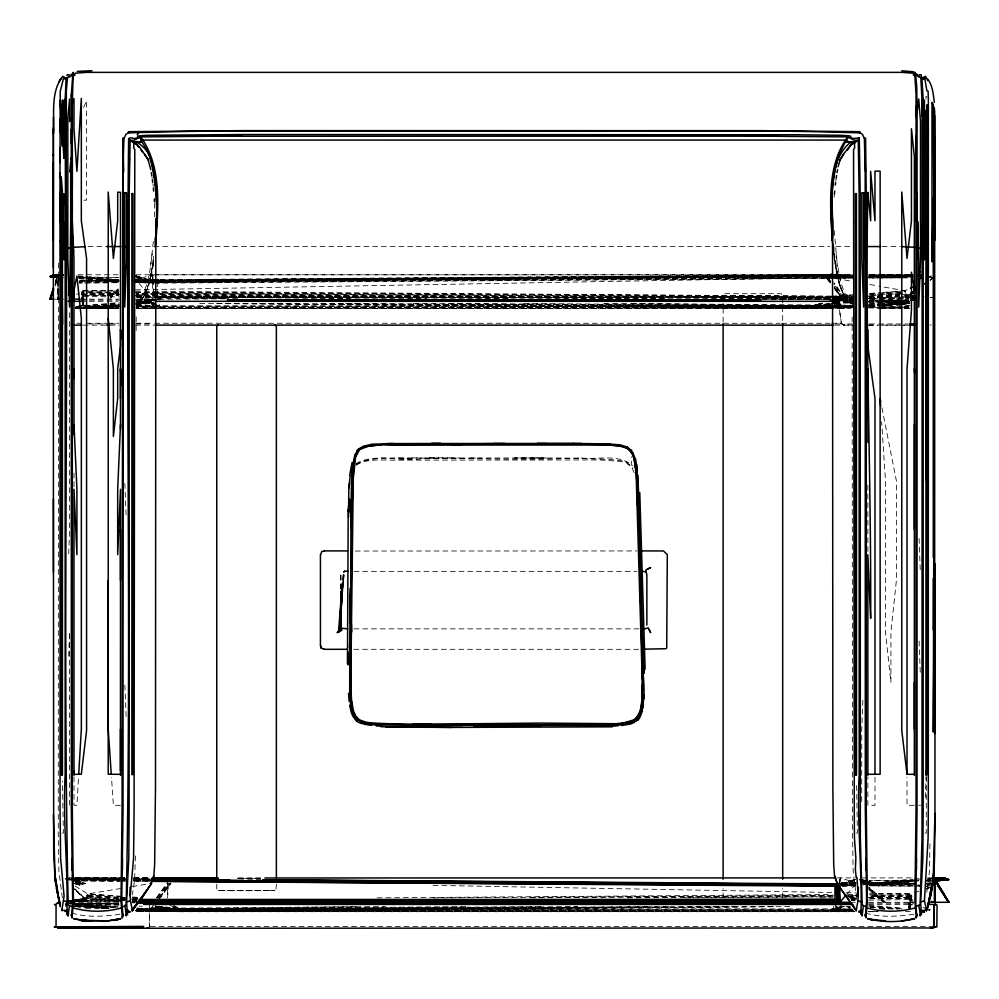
<?xml version="1.0" encoding="UTF-8"?>
<svg xmlns="http://www.w3.org/2000/svg" width="999" height="999" viewBox="0 0 999 999"><rect width="100%" height="100%" fill="white"/><g stroke="black" fill="none" stroke-linecap="round" stroke-linejoin="round"><path stroke-width="0.75" stroke-dasharray="5 3.75" d="M54.258 275.786L59.128 275.786L57.842 277.597L57.842 299.151L58.804 294.78M58.229 299.151L58.229 277.597L54.296 276.985M69.605 805.231L69.605 631.905L68.706 656.256M74.013 776.81L74.013 805.294L76.923 805.306L78.546 777.347M81.069 291.933L84.191 291.958L81.069 291.933L83.416 296.466L83.416 305.756L87.949 306.78L119.131 306.78L87.949 306.78M69.868 902.834L86.314 900.811L86.376 896.19L87.737 893.93L121.491 888.348M852.646 274.887L152.422 274.775L152.785 299.151L153.771 299.038M852.422 297.452L160.364 297.452L159.977 299.725L146.691 300.237L136.026 304.258L152.847 302.959L154.221 308.416L152.535 307.53L151.598 301.261L136.201 302.285M216.758 884.14L216.758 888.81L218.169 890.621L274.75 890.621L218.369 890.621M276.373 884.14L275.949 890.146L263.711 890.621M340.871 588.748L340.871 575.112L342.757 573.101M723.114 897.926L723.114 888.561M723.114 322.053L723.114 303.321M723.114 301.76L723.114 295.517L724.525 293.706L781.268 293.706L782.692 295.517L782.692 322.053M782.692 897.926L782.692 888.561M830.119 299.725L830.569 297.452L852.247 295.517M833.528 301.423L840.858 300.849L841.245 299.725L841.071 297.227L834.128 287.412M867.881 485.227L867.881 552.534M909.202 908.878L909.202 899.587L911.65 893.93L869.567 893.181M119.168 897.252L86.826 895.067L86.314 900.811L69.668 901.523L86.588 900.349L74.401 888.985M149.338 927.284L149.388 904.207M340.834 589.06L340.871 575.112L344.643 571.341M908.803 908.878L909.739 896.877L911.026 902.284L913.098 902.284L911.55 895.067L869.48 895.304L911.55 895.067M136.114 330.669L136.201 316.945M82.418 304.545L82.73 300.624L83.416 305.756L75.737 306.144M82.43 304.27L82.542 295.329L81.369 293.069L87.6 293.107M66.995 900.599L86.239 900.811L86.376 896.19L119.068 898.376M854.969 879.632L840.134 883.978L840.209 877.896L858.353 883.541M135.464 855.931L134.553 880.306L132.33 894.892M929.932 843.73L929.482 871.178L926.485 894.904M154.633 216.933L154.483 203.309M632.454 465.796L631.318 464.473L631.493 456.83M66.084 906.468L66.171 903.358M68.706 553.896L69.605 529.133L69.605 310.302M58.466 263.112L58.254 833.054L58.879 871.178L62.338 897.814M925.299 797.564L926.085 776.573M862.874 700.299L861.737 729.045L861.737 805.231M911.263 896.19L869.142 896.503L911.263 896.19L910.089 898.463L910.201 907.392L909.739 896.877L911.026 902.284L911.263 896.19L913.211 896.652M631.892 303.459L812.637 305.756L834.19 306.78L837.274 306.144L837.499 300.911L841.757 305.756L852.597 305.045M167.607 898.014L168.556 882.167M355.856 463.698C375.062 452.497 399.25 462.137 420.292 458.891C473.751 457.617 527.947 460.689 581.131 457.854M134.428 275.786L153.771 283.117L152.785 299.151L133.941 277.597M82.73 300.624L82.405 305.756L119.256 305.756L110.09 306.656M909.327 907.392L910.089 898.463L869.505 898.7M834.128 197.265L834.402 194.156M834.19 306.78L834.652 302.048L837.499 300.911L841.757 305.756L839.135 306.78L836.5 302.897L834.652 302.048L835.214 306.656L813.636 305.756L820.416 303.421M135.827 303.896L137.412 303.271C150.824 285.327 150.749 261.538 153.509 240.235M151.124 275.374L146.766 290.422L141.383 301.011L140.459 299.812L140.946 295.679L142.145 294.805L140.085 295.067L141.433 295.891L141.895 298.938L156.269 299.3M161.663 906.717L179.47 910.763L853.408 910.701L158.441 909.902L157.417 909.777L157.792 906.705M175.2 906.368L179.982 908.878L178.833 911.325L154.72 911.6L136.064 910.364M135.539 289.835L826.198 277.597L830.843 283.728L826.198 277.597C829.445 269.156 845.579 277.585 852.721 274.875M833.99 905.981L832.629 909.902L834.689 909.565L838.398 911.538L840.084 910.651L840.683 907.129M153.609 256.156C151.723 271.753 149.575 288.062 140.522 301.336L141.833 300.175M149.288 283.504L153.684 260.652M152.672 265.035L153.659 257.405M153.546 260.24L149.038 283.853M153.197 264.448L153.659 260.839M834.44 300.462L846.128 299.875L848.263 295.067L846.203 294.805L847.402 295.679L847.901 299.812L846.965 301.011C838.248 286.488 835.489 269.468 834.103 252.822M909.377 907.591L909.902 903.745L912.786 904.57M835.838 180.944L836.2 178.222M840.821 905.743L840.084 910.651L832.629 909.902L833.828 907.167M839.285 883.978L840.209 877.896L838.885 883.978M909.028 907.379L909.49 904.382L913.024 904.832M761.775 298.813L839.547 299.325L846.453 298.938L847.402 295.679M911.026 902.284L912.037 895.741M84.49 293.094L81.369 293.069L81.606 299.151L82.88 293.743L83.829 305.756L85.04 307.617L75.699 307.842L84.79 307.667M153.471 263.199C151.698 275.274 149.363 287.712 142.732 298.189M153.297 263.711L149.438 282.754M58.591 294.78L57.842 299.151L57.08 277.597L58.167 276.586L60.315 280.12M839.148 883.978L840.209 877.896M908.99 907.154L909.49 904.382L912.387 905.244M841.233 905.181L840.084 910.651L840.646 906.892L833.653 909.777L836.538 910.688L852.809 909.265M83.804 299.151L82.405 305.756L81.856 294.205L119.281 294.418M161.314 282.555L156.818 278.246M81.606 299.151L82.88 293.743L82.405 305.756L83.142 301.248L82.455 300.911M854.644 911.6L154.72 911.6L153.284 910.688L154.196 904.357L150.861 908.878L136.938 907.966M852.297 276.523L834.515 277.322L846.153 276.586L846.353 275.786L844.917 274.887L831.23 274.912M177.934 911.65L156.131 906.018L154.72 911.6L136.264 910.339M839.772 906.081L838.398 911.538L836.051 905.818L836.538 910.688L839.41 909.565L853.034 909.127M834.377 277.522L844.555 277.235L844.854 276.074L840.196 274.987L829.407 274.775L135.664 279.857M136.701 305.981L156.081 307.567L152.535 307.53L151.598 301.261L136.264 302.522M925.811 908.378L930.069 909.552L928.446 910.638M56.731 277.597L54.995 283.341L56.731 277.597L58.229 277.597L55.12 286.226M55.02 284.79L57.318 277.597L54.508 277.198M57.318 277.597L54.858 284.79L57.08 277.597L53.172 276.985M821.44 303.197L814.66 305.756L835.214 306.656L837.499 300.911L836.5 302.897L837.899 308.479L853.446 307.442M137.2 303.559L141.383 301.011L147.44 288.786M829.27 300.624L830.119 298.589M830.768 300.512L841.245 299.725L842.095 297.677L834.29 286.388M840.334 906.905L838.398 911.538L836.95 906.13M83.666 107.505L86.576 100.737L86.576 200.112L83.953 200.212M143.194 296.903L141.383 301.011M868.968 882.866L878.908 885.876L879.407 884.727L865.584 879.994M136.676 910.151L153.696 911.263L156.131 906.018L153.484 909.902L136.626 908.828M136.339 909.602L153.284 910.688L156.131 906.018M157.592 898.301L167.994 883.228M158.641 898.301L169.056 883.228M156.506 897.901L166.908 883.178M159.665 897.901L170.067 883.178M136.651 308.579L815.846 308.591L837.899 308.479L839.335 307.567L853.109 306.556M158.928 899.45L170.954 883.216L159.79 897.901M159.54 897.264L170.055 883.091M156.643 897.901L167.857 883.178M846.777 894.342L855.718 884.127M152.56 906.942L150.861 908.878L153.484 909.902L138.099 908.728M834.615 297.415L844.23 297.227L833.828 282.505M834.202 287.05L842.095 297.677L841.245 298.589L136.426 294.518L666.595 298.451M836.2 253.634L837.412 266.296L834.128 229.37M868.68 897.577L910.776 897.327L910.214 908.878L909.902 903.745L912.986 904.957M110.327 296.079L118.269 288.886M110.277 297.103L118.219 289.91M118.144 290.946L110.202 298.127L118.107 291.321M110.265 297.19L118.194 290.334M356.019 464.373L363.286 460.864L380.507 457.979L564.984 458.004L609.49 459.353L622.464 460.864L626.598 462.237L633.016 467.844M355.969 465.309C367.707 457.717 383.741 460.601 397.165 460.139L599.999 459.94L619.954 461.376L626.748 462.924L628.209 464.735L631.056 465.721L634.265 472.914M838.898 300.786L837.299 301.998L840.821 300.112M909.427 294.555L905.806 297.227L909.302 298.052M908.878 295.854C904.02 301.198 908.004 292.382 904.894 290.809L878.883 286.126M909.552 294.555L905.806 297.227L904.894 290.809L909.003 288.823M909.39 297.652L906.031 297.227L908.528 295.442M909.09 297.252L906.031 297.227L908.566 295.442M831.168 274.975L842.819 275.312L841.458 276.623L834.103 277.16M831.78 277.56L845.291 276.748L840.196 274.987L844.03 275.599L842.607 276.748L833.416 277.385M865.933 880.506L877.284 883.965L875.811 885.264L868.668 883.378L912.337 883.715M869.792 883.441L879.769 885.389L878.908 885.876L869.205 882.941M926.672 889.21L929.357 887.724M926.71 888.773L929.382 887.512M135.914 303.459L138.898 302.123L136.151 300.399M931.255 324.837L929.994 325.15M929.52 276.586L931.38 275.786M832.891 306.056L816.795 305.756L822.339 303.471M842.632 906.805L834.689 909.565L841.72 906.742M832.629 909.902L840.883 906.63M833.653 909.777L841.907 906.568M840.346 909.877L835.726 909.265L842.769 906.58L850.349 907.204L842.719 906.592M835.214 306.656L815.708 305.756L822.489 303.197M914.56 892.831L918.93 891.183M926.223 888.436L929.132 887.337M834.689 909.565L842.956 906.468M814.66 305.756L820.229 303.684M841.22 885.738L855.381 879.957L839.984 885.114M855.943 879.382L841.433 884.59L855.544 884.664M929.182 909.877L930.069 909.552M816.795 305.756L823.576 303.421M152.285 306.755L153.222 306.431L136.563 305.906M841.47 884.078L855.519 879.407M840.059 884.54L855.956 879.295M834.115 257.093L838.648 282.218L840.908 288.786L846.69 299.588M839.597 300.412L841.071 300.112M132.879 280.856L152.422 274.775L155.719 277.372M840.134 883.978L855.544 879.282M822.015 303.246L813.636 305.756L832.716 306.705M882.067 308.341L899.212 308.479L909.053 305.569M841.283 885.813L855.793 881.568M65.322 904.694L73.926 902.197M75.362 901.785L86.826 898.463L122.24 900.848M154.97 306.681L812.637 305.756L820.778 303.496M152.884 299.975L136.488 304.52L154.046 300.025M869.43 882.354L879.407 884.727L875.811 885.264L868.493 883.203M121.99 900.211L86.376 897.327L69.942 901.747L86.376 897.327L119.068 899.512M76.573 294.268L79.408 293.519M159.753 906.543L150.861 908.878L176.91 908.878L173.327 906.318M828.92 303.534L813.161 307.642L157.979 308.092L813.798 308.204L836.5 302.897L838.423 301.236L839.335 307.567L853.196 306.681M812.637 305.756L813.798 308.204L835.414 302.585L836.5 302.897L839.335 307.567M909.839 308.441L899.212 308.479L909.752 305.744M136.451 308.454L814.697 308.516L836.5 302.897L838.923 308.129L852.846 307.23L411.7 303.446M136.538 304.72L151.598 301.261L152.535 307.53L151.386 302.048L136.101 303.134M161.463 906.48L150.861 908.878L851.56 908.878M828.82 303.321L812.774 306.818L157.904 307.492L813.161 307.642L835.414 302.585L834.652 302.048M70.08 902.097L86.826 898.463L117.87 901.011M157.392 307.305L160.002 306.78L158.641 302.859M844.917 274.887L841.345 275.312L842.12 276.623L852.597 275.786L154.595 280.632M120.042 914.197C104.633 916.533 88.149 917.532 72.989 913.461M913.885 914.185C898.488 916.483 882.03 917.582 866.907 913.498M899.212 308.479L901.11 308.129L879.282 307.954M132.23 886.563L152.185 883.266M58.991 274.85L54.108 275.225L58.392 275.125M53.372 275.225L55.832 274.887M124.438 877.959L74.513 877.896L85.227 883.528L79.982 885.226L74.288 883.428M53.197 275.225L58.691 274.85M137.725 300.1L140.459 299.812M156.718 283.117L162.1 282.555C153.946 279.845 144.368 279.907 136.176 276.074M155.632 305.407L146.691 300.237L158.067 299.613M54.845 276.186L59.128 275.786M108.591 305.082L84.128 306.805L83.142 301.248L83.829 305.756L119.081 302.522M135.939 300.986L154.333 299.288M866.208 883.528L912.799 879.195M914.347 879.045L919.018 878.62M853.059 299.887L847.901 299.812M869.28 293.993L904.894 290.809L878.883 292.757M834.565 301.71L853.146 300.05M868.631 298.664L902.696 295.617M119.131 306.169L88.699 308.504L108.554 306.793M136.051 304.683L154.52 303.072M136.051 304.408L152.847 302.959L136.276 303.783M834.752 298.177L853.283 296.553M868.73 295.192L902.709 292.207L868.955 294.643M853.421 297.69L834.777 299.313L853.421 298.027M868.955 296.328L903.146 293.344L868.955 295.766M852.197 298.951L833.653 300.574L852.384 300.736L833.728 300.849M869.18 297.465L900.074 294.742M901.61 294.605L906.255 294.205L909.252 295.005L906.255 294.205L905.793 295.329L901.185 295.667M88.124 308.054L119.193 305.407M136.276 303.946L151.811 302.622L153.734 307.255M119.268 308.479L91.446 308.591L117.932 308.591M815.708 305.756L841.757 305.756L831.78 301.661M155.12 283.004L160.527 282.555L157.63 279.121M118.993 304.77L88.137 307.367L119.206 305.057M135.964 303.346L151.386 302.048M84.128 306.805L108.666 304.795M110.202 304.67L117.87 304.033M105.544 307.118L88.699 308.504L92.757 308.479L89.298 307.567L118.918 307.542L89.298 307.567M107.068 306.993L119.318 305.981M136.151 304.583L152.984 303.197M912.349 881.63L869.005 885.102L916.607 881.83M926.285 880.519L930.931 880.156M86.563 308.192L118.943 305.632M912.499 880.906L869.317 884.315L912.487 881.293M914.048 880.781L918.668 880.419M927.921 879.682L931.006 879.445M913.523 880.281L868.905 883.74L912.324 880.668M915.059 880.156L919.679 879.807M927.372 879.207L930.444 878.97L927.447 879.108M831.468 296.328L852.884 294.717M869.717 293.444L877.359 292.869M834.602 298.251L842.095 297.677M852.984 305.719L839.135 306.78L852.934 305.894M868.381 304.558L877.609 303.858M879.145 303.746L908.391 301.523M830.818 281.368L828.221 277.597L832.629 277.272M833.641 297.227L853.596 295.766M830.569 300.849L853.596 299.163M868.955 298.039L899.649 295.779M868.406 305.444L880.643 304.545M882.167 304.433L909.702 302.422L882.067 304.046M834.777 298.251L853.421 296.903M868.955 296.903L903.146 294.43M869.267 883.303L912.137 880.219M110.115 304.97L119.293 304.32M834.452 298.289L843.144 297.677L834.477 285.127M834.003 300.224L841.245 299.725L761.725 299.138M838.923 308.129L852.859 307.155L338.137 303.446M869.879 305.944L880.718 305.182M882.267 305.07L908.578 303.221M927.834 879.557L930.931 879.345M914.035 881.18L918.655 880.856M927.909 880.206L930.993 879.994M832.904 277.21L827.197 277.597L826.323 276.586L844.555 277.235M834.327 277.11L841.458 276.623L826.71 275.786L135.577 281.481M853.283 307.417L834.814 308.479M868.668 306.368L908.653 303.634L882.254 305.307M925.823 881.193L930.431 880.868M83.829 305.756L108.466 304.121M110.015 304.021L119.256 303.409M868.993 306.406L900.087 304.345M901.647 304.245L909.415 303.721M869.617 303.921L880.444 303.197M881.992 303.097L909.839 301.261M869.879 306.119L880.706 305.407M829.27 277.597L844.854 276.074L831.755 275.412M869.804 304.82L880.531 304.133M868.606 305.682L908.653 303.109M54.658 275.599L59.203 275.312M153.659 299.875L147.777 300.237L152.997 303.609M834.54 277.41L845.291 276.748L841.982 275.861L831.305 275.811M65.971 878.346L70.155 878.096M828.221 277.597L852.159 275.2M54.783 276.398L59.465 276.136M869.617 305.719L880.369 305.145M881.905 305.057L909.552 303.584M869.742 305.657L880.531 305.07M882.067 304.995L909.777 303.484M158.092 906.355L158.441 909.902L178.996 908.878L173.002 904.982M908.491 306.943L904.132 306.78L908.753 306.556M158.441 909.902L179.982 908.878L359.178 906.592M155.12 904.045L155.357 909.265L157.417 909.777L176.91 908.878M156.269 906.905L157.417 909.777L177.972 908.878L175.499 907.005M157.417 909.777L178.996 908.878L175.275 906.617M55.544 275.674L58.516 275.562M54.745 275.175L58.854 275.025M62.075 833.129L63.362 833.079L62.438 781.081M856.118 833.129L857.392 833.079L856.63 785.564M906.031 297.227L909.003 297.128M78.946 305.906L83.416 305.756L82.542 295.329L105.906 295.467M76.061 307.143L84.977 306.868M841.183 884.465L855.107 884.103M841.982 886.076L857.167 885.676L841.57 885.676M841.408 885.002L855.968 884.615M841.857 885.526L855.082 885.189M842.332 886.051L855.681 885.713L842.082 885.239M76.511 306.993L81.081 306.88M136.838 281.356L160.115 280.856L135.827 280.856M153.709 282.48L134.603 281.98L153.072 281.581M154.62 281.556L160.777 281.418L159.715 280.856M834.552 301.923L853.009 301.586M868.393 301.298L880.706 301.074M882.242 301.036L908.391 300.549M155.357 909.265L175.824 908.878L172.777 906.318M846.353 275.786L841.345 275.312L853.633 275.225M105.919 290.359L80.981 290.809L109.028 291.009M107.48 290.334L118.394 290.147M833.603 297.402L844.23 297.227L833.94 283.728M834.777 300.949L840.858 300.849L833.828 300.724M835.726 909.265L851.273 909.028M851.56 900.324L854.669 900.286M868.693 900.111L909.202 899.587M916.657 880.082L869.118 880.656L915.758 880.718M927.384 879.944L930.456 879.907M902.934 276.024L869.167 276.361L909.577 275.961L901.747 275.999M904.47 276.011L909.078 275.961M834.552 277.572L853.021 277.372M868.406 277.21L880.718 277.085M882.254 277.06L908.416 276.785M75.712 308.304L84.828 308.204M86.339 308.179L118.981 308.117L90.897 308.129M75.812 308.304L85.027 308.204L75.687 308.142M70.03 900.536L86.588 900.349L75.325 890.022M135.951 280.707L153.109 280.569M154.67 280.557L842.819 275.312M109.053 281.706L79.408 281.943L109.028 281.755M110.614 281.693L118.419 281.618M829.919 276.024L135.976 280.931M831.48 276.011L853.308 275.836L834.652 275.911M900.099 275.462L868.905 275.712L903.246 275.412M901.66 275.449L909.465 275.387L904.794 275.399M108.928 282.705L79.296 282.954L108.916 282.767M830.119 276.598L135.439 282.48L153.684 283.042M831.68 276.586L853.496 276.411M930.469 297.477L933.478 297.452L930.431 297.427M136.801 909.477L465.584 906.592M136.638 910.301L577.809 906.592M668.543 906.592L135.177 910.901L729.919 906.592M736.201 906.592L135.539 911.275L774.6 906.592M789.759 906.592L176.773 911.712L136.838 909.577M79.533 280.269L84.228 280.244M85.777 280.232L118.544 279.995M80.295 280.594L119.256 280.294L80.307 280.607M828.246 274.887L136.388 280.17L830.294 275.349M135.876 280.769L153.034 280.644M869.704 275.324L880.681 275.549M882.192 275.237L908.753 275.349M156.593 280.831L833.091 275.924M110.589 281.743L118.382 281.681M135.539 281.556L829.982 276.523M831.543 276.511L853.383 276.348M868.98 276.236L900.186 276.011M852.821 277.135L136.651 281.493M899.612 276.81L868.418 277.023L902.709 276.81M901.173 276.798L908.965 276.748L904.27 276.798M852.759 277.198L135.427 282.58L153.259 283.004M156.643 282.555L829.844 278.259M831.405 278.246L853.221 278.109L834.452 278.296M899.974 277.809L868.805 278.009L903.071 277.809M901.523 277.797L909.315 277.747L904.619 277.797M832.891 278.309L157.705 283.117L157.705 296.328L160.364 297.452L852.784 298.464M929.569 277.622L932.691 277.597M153.247 300.212L148.839 300.237L153.384 303.334M918.743 805.231L920.603 805.231M377.11 897.851L832.167 894.517M847.751 894.405L857.105 894.33M869.567 894.242L911.65 893.93M530.944 897.851L833.566 895.628M856.955 895.466L847.602 895.529L857.017 895.379M685.052 897.851L833.253 896.765M848.863 896.652L856.655 896.59M848.413 897.789L856.205 897.726L848.413 897.689M868.68 897.639L910.776 897.327M850.798 898.888L857.042 898.85M869.53 898.75L910.089 898.463M851.485 900.024L856.155 899.987M85.677 908.753L109.091 908.578M137.188 908.378L385.364 906.592M540.459 906.592L136.801 909.552L176.773 911.712L854.42 911.712M135.102 910.364L651.373 906.592M225.287 298.838L157.767 299.288M153.459 300.2L147.777 300.237L154.133 304.121M154.033 300.437L142.233 299.875L140.946 295.679M120.467 805.294L113.374 805.319L111.476 777.359M914.335 805.294L907.017 805.319L907.017 777.297M433.179 897.851L833.641 895.516M627.472 897.851L833.291 896.652M847.327 896.565L856.68 896.515M820.341 897.851L832.816 897.776M850.773 898.8L857.017 898.763M851.548 899.924L854.669 899.912M905.394 911.625L912.761 911.587M88.162 246.578L106.781 246.541M869.28 275.125L909.727 274.937M449.213 458.004L459.727 457.979M869.879 274.85L877.684 274.837M879.245 274.837L908.89 274.787L868.381 274.775M153.409 306.681L136.264 306.705L156.543 306.78M831.131 306.78L158.104 306.78M904.307 307.567L908.953 307.555M908.541 308.117L904.083 308.129L908.566 308.229M813.798 308.204L833.266 308.479M118.581 900.499L70.205 900.574L121.628 900.586M120.142 900.499L124.825 900.499M132.63 900.486L135.752 900.474M118.144 901.635L69.805 901.71L121.291 901.71M132.168 901.61L135.29 901.61M119.343 905.032L74.713 905.106M136.388 246.541L829.669 246.541M835.901 246.541L853.046 246.541M78.109 274.775L118.007 274.775M136.164 274.775L852.784 274.775M60.115 274.887L55.732 274.887L58.654 274.962M869.642 274.887L909.814 274.887M54.62 275.225L59.253 275.225L56.244 274.887M869.018 275.225L902.846 275.225M904.382 275.225L909.003 275.225M869.754 275.786L880.681 275.786M882.242 275.786L908.765 275.786M53.609 276.586L58.916 276.586M846.153 276.586L852.359 276.586M869.442 276.586L880.306 276.586M881.855 276.586L909.802 276.586M78.421 277.597L87.725 277.597M89.286 277.597L118.781 277.597M826.198 277.597L830.356 277.597M853.196 277.597L831.468 277.597L852.884 281.456M868.705 277.597L899.737 277.597M901.285 277.597L909.053 277.597M133.741 281.418L160.777 281.418M134.603 281.98L162.1 282.555M136.838 278.446L153.771 283.117M829.782 296.328L157.705 296.328L852.309 297.34M831.33 296.328L853.171 296.328M868.755 296.328L899.949 296.328M901.51 296.328L909.302 296.328M869.567 297.452L877.372 297.452M878.92 297.452L908.541 297.452M157.155 298.289L225.499 298.589M762.237 298.589L852.734 298.589M869.904 298.589L877.696 298.589M879.257 298.589L908.903 298.589L868.368 298.489M53.272 299.151L59.141 299.151M80.607 299.151L119.343 299.151M135.802 299.151L154.333 299.151M834.015 299.725L852.734 299.725M869.904 299.725L877.696 299.725M879.257 299.725L908.903 299.725M80.882 300.112L119.193 300.112M135.614 300.112L154.345 300.112M833.903 300.175L853.208 300.112L842.407 300.112M908.815 300.175L868.643 300.112L899.699 300.15M146.691 300.237L153.796 300.237M80.532 301.311L105.457 301.311M107.018 301.311L117.932 301.311M136.626 301.311L153.759 301.311M834.627 301.311L843.98 301.311M834.502 301.985L853.196 301.985M868.531 301.985L909.315 301.985M834.789 303.072L853.608 303.059M869.118 303.072L909.689 303.072M136.401 305.756L841.757 305.756L834.04 302.922M904.132 306.78L908.653 306.768M76.848 323.251L84.653 323.251M86.201 323.251L106.481 323.251M108.029 323.251L118.956 323.251M136.101 323.251L153.247 323.251M154.808 323.251L780.044 323.251M781.605 323.251L829.932 323.251M831.493 323.251L840.846 323.251L844.005 325.15L843.019 324.837M89.011 323.938L109.266 323.938M110.827 323.938L118.606 323.938M135.752 323.938L152.897 323.938M835.364 323.938L841.595 323.938L844.005 325.15M847.527 323.938L852.209 323.938M869.342 323.938L877.134 323.938M878.695 323.938L908.291 323.938M83.279 325.137L109.028 325.137M109.79 325.137L119.218 325.137M135.514 325.137L154.221 325.137M834.864 325.15L853.633 325.15M868.581 325.15L908.503 325.15L879.145 325.1M536.051 457.979L514.722 457.929L546.203 458.004L536.063 457.879M355.332 551.036L637.075 550.948M353.971 571.341L636.875 571.341M353.971 628.87L639.984 628.87M353.783 649.3L638.636 649.313M71.553 878.009L124.563 877.996M133.741 877.896L149.513 877.996M238.224 877.896L261.651 877.896M837.187 877.896L854.345 877.896M862.437 877.896L916.058 877.896M926.772 877.896L931.905 878.346M124.65 878.009L75.087 878.009L125 878.233M133.953 878.009L149.438 878.009L133.804 877.984M119.131 878.346L71.329 878.346L125.025 878.733M120.679 878.346L125.3 878.346M133.017 878.346L149.975 878.346M125.012 878.908L71.279 878.908L125.15 879.457M134.228 878.908L149.575 878.908L134.228 878.795M124.85 879.707L71.978 879.707L119.718 880.256M134.178 879.707L149.738 879.707L134.378 879.532M74.438 880.718L119.43 880.718M120.979 880.718L125.637 880.718M133.391 880.718L150.462 880.718M926.635 880.718L932.841 880.718M855.331 883.978L840.384 883.978L855.806 884.452M841.058 884.54L855.931 884.54M841.533 885.114L855.107 885.114M218.169 890.621L229.408 890.621M229.982 890.696L263.137 890.696M72.54 899.45L119.318 899.45M120.879 899.45L125.549 899.45M131.793 899.45L138.024 899.45M132.53 900.586L135.652 900.586M132.205 901.71L135.327 901.71M852.184 902.284L855.281 902.284M868.481 902.284L913.398 902.284M69.805 902.846L121.291 902.846M132.205 902.846L135.327 902.846M72.44 903.296L118.906 903.258M69.431 903.296L119.306 903.296M868.643 903.233L913.486 903.233M868.568 904.445L912.224 904.445M80.769 907.854L75.15 906.193L118.831 906.193M139.023 906.193L142.233 906.193M879.607 908.878L902.971 908.878M159.153 906.73L178.833 911.325L853.046 911.587M868.468 911.712L877.796 911.712M150.337 926.385L933.391 926.385M882.042 246.566L900.224 246.591M869.48 297.365L880.406 297.377M881.967 297.377L908.503 297.415M930.356 297.452L933.478 297.452M901.248 300.15L908.99 300.162M834.452 301.76L853.171 301.81M868.768 301.835L899.949 301.91L868.718 301.885M834.402 301.835L853.121 301.873M75.699 306.768L84.89 306.768M75.999 307.542L84.865 307.555M852.959 325.075L843.705 325.062L844.38 325.15M868.356 325.087L877.609 325.1M179.982 908.878L853.246 909.827L179.857 909.952L163.811 906.443M853.371 911.225L179.47 910.763L163.711 906.667M75.799 308.092L87.875 308.129M75.824 308.429L92.757 308.479M581.118 457.979C597.439 459.79 617.17 453.958 631.318 464.473M826.71 275.786L829.769 275.799M75.437 308.441L78.384 308.454M79.858 308.466L84.278 308.491M134.353 878.271L153.059 878.346M110.589 291.021L118.382 291.084M135.527 291.196L840.072 296.328L841.071 297.227L834.565 288.636M135.627 292.257L840.072 296.328L841.245 298.589L154.708 293.606M135.677 292.332L152.835 292.457M154.395 292.47L829.932 297.377M831.493 297.39L840.858 297.452M89.161 293.119L118.794 293.281L86.051 293.107M156.219 293.506L135.951 293.381L153.147 293.594M157.78 293.506L833.054 297.415M81.856 294.205L119.281 294.468M107.467 295.479L118.369 295.542M135.514 295.642L621.578 298.451M761.787 299.263L841.245 299.725M83.416 296.466L119.256 296.928M136.413 296.778L426.286 298.451M604.145 303.446L852.322 305.232M869.492 305.357L877.297 305.407M878.858 305.419L908.516 305.632M237.812 878.496L261.201 878.658L237.737 878.521M927.122 883.503L930.231 883.528L929.657 878.009M238.699 878.833L260.527 878.995M840.596 883.203L854.62 883.316L840.671 883.166M868.655 883.416L912.312 883.728M841.17 883.778L855.194 883.878M862.999 883.928L867.669 883.965M869.23 883.978L916.008 884.315L869.18 883.928M919.467 885.139L914.784 885.102L919.455 885.114M68.194 879.719L72.877 879.744M74.438 879.757L119.655 880.082L71.316 879.744M149.288 880.281L133.691 880.169L149.338 880.344M855.656 885.688L841.62 885.589L855.644 885.589M869.692 885.788L913.336 886.101L869.679 885.701M122.402 881.081L75.649 880.781L119.318 881.106M120.879 881.118L125.549 881.143M82.542 295.329L105.944 295.504M107.505 295.517L118.431 295.592M135.589 295.716L511.625 298.451M136.476 296.865L350.262 298.451M523.913 303.446L852.709 306.331M869.854 306.481L880.768 306.568M882.317 306.581L901.023 306.743L879.195 306.593M449.038 303.446L852.709 306.393M869.854 306.531L877.646 306.581M320.966 303.446L852.771 307.742L253.296 303.446M868.356 307.867L880.506 308.341M878.933 308.316L901.11 308.129M216.471 303.446L852.447 308.129M199.75 303.446L815.846 308.591L832.754 307.68L814.697 308.516M238.174 878.396L261.551 878.571M927.122 883.503L930.231 883.528L929.22 877.896M238.749 878.883L260.602 879.058M841.083 883.703L855.132 883.815M862.936 883.878L867.619 883.915M74.675 878.034L125.362 878.758M841.47 884.477L855.506 884.59M75.499 878.396L122.278 878.77M125.325 879.332L75.412 878.97L122.24 879.357M869.33 885.289L879.769 885.389L868.568 882.279M69.755 878.958L65.135 878.908L69.555 880.144M133.604 880.394L150.562 880.556M429.47 457.617L449.225 457.879M54.795 276.623L57.917 276.661M78.184 276.923L84.428 277.01M85.976 277.023L118.731 277.46M136.401 297.14L239.236 298.451M76.149 307.505L85.04 307.617M136.688 305.831L153.796 306.094M470.529 458.029L481.518 458.216M865.908 883.74L879.407 884.727L866.32 884.502L879.769 885.389M831.967 297.477L843.144 297.677M834.352 306.081L837.274 306.144M433.116 885.376L832.155 892.507M846.178 892.756L857.092 892.956M70.392 903.421L118.194 904.245M411.938 457.867L439.061 458.429M904.22 307.605L908.64 307.717M865.833 883.665L877.284 883.965M411.9 458.416L397.315 458.004L404.22 458.866M841.27 884.627L854.982 885.027M157.942 297.377L160.364 297.452M909.44 297.777L906.305 297.677L906.255 293.069L905.806 297.227L905.793 291.933M924.987 833.079L926.273 833.129L926.31 776.585M842.12 276.623L845.291 276.748M54.595 275.287L58.754 275.474M75 899.837L86.588 900.349M72.328 906.13L109.191 908.103M865.671 883.965L879.407 884.727M75.15 906.193L109.016 908.029M54.346 275.961L58.766 276.224L55.669 276.024M75.287 904.919L116.683 907.554M153.084 300.512L148.839 300.237L153.908 303.446M108.616 907.816L74.725 905.643L108.816 908.091M71.678 905.918L108.816 908.341M868.755 906.218L902.634 908.478M120.629 898.488L125.3 898.8M133.079 899.312L137.75 899.624M120.629 899.612L125.3 899.924M133.079 900.449L136.189 900.661M75.05 903.87L116.821 906.63M75.437 906.33L108.079 908.503M927.109 96.553L925.973 96.478L925.973 99.226M120.704 897.352L125.325 897.664M133.017 898.188L139.173 898.601M74.75 906.13L108.579 908.441M154.271 300.549L149.862 300.237L153.284 302.647M121.491 896.265L87.737 893.93L74.575 885.676M132.23 897.002L138.374 897.427M136.676 910.052L153.696 911.263M834.302 296.528L844.23 297.227M135.827 276.261L152.635 281.98L156.581 282.267M157.904 282.367L160.527 282.555M870.279 907.229L896.265 909.065M136.676 276.174L152.56 281.418L160.265 281.98M75.275 904.994L113.511 907.791M136.463 909.465L153.284 910.688M54.733 276.81L59.328 277.16M79.233 278.646L119.043 281.643M879.632 908.653L885.838 909.115M78.721 277.784L118.694 280.831L78.721 277.335M70.392 903.596L118.094 907.217M59.291 275.125L55.657 275.337L58.729 275.624M78.859 277.135L119.081 280.257L79.246 276.835M845.941 906.568L850.561 906.93M118.469 898.775L86.376 896.19L86.813 900.349L74.625 888.985M119.992 898.9L124.575 899.275M132.218 899.887L136.801 900.261M870.154 906.78L897.764 909.053M121.878 896.74L87.737 893.93L86.813 900.349L75.162 888.985M132.742 897.639L138.948 898.151M86.826 895.067L119.343 897.701M120.891 897.826L125.537 898.201M131.731 898.7L137.924 899.2M132.817 901.086L135.914 901.335M131.831 902.172L134.94 902.422M870.554 907.641L873.638 907.891M879.807 908.416L887.524 909.065M55.682 276.061L58.766 276.323M78.846 278.072L118.993 281.556M868.943 905.231L902.671 908.316M78.272 275.924L87.587 276.785M89.148 276.935L118.644 279.683M156.943 299.438L159.977 299.725L157.155 298.664M844.617 325.15L841.096 323.251L841.608 323.863M156.905 306.144L160.002 306.78L157.592 301.311M929.22 878.009L931.605 878.346M154.096 300.899L149.862 300.237L156.194 304.333M869.717 284.478L877.359 285.851M908.84 295.991L905.793 295.329L908.665 296.166M160.09 906.468L178.833 911.325M928.421 276.586L931.018 277.26M862.974 881.855L867.244 882.991M859.714 880.718L864.035 881.892M867.169 881.892L862.974 880.718L862.974 885.339M69.555 879.145L66.708 878.346L69.793 878.346L66.708 878.346L69.63 879.345M75.262 880.731L85.227 883.528L71.616 878.92M75.424 881.805L82.78 883.865L75.574 880.931M75.424 882.854L81.031 884.427L75.474 882.217M863.648 881.53L860.776 880.718L864.185 883.803M869.392 883.153L878.021 885.589M862.636 881.555L867.032 882.791M869.617 883.266L876.985 885.389L866.183 880.918M922.864 907.479L927.197 908.728M853.258 304.171L849.475 302.947L846.353 299.688M929.794 276.586L932.092 277.26M925.474 909.152L929.832 910.451L925.611 909.078M867.544 882.442L863.286 881.155L867.731 882.492M860.251 878.783L864.51 880.069M135.689 275.736L152.485 280.856M859.602 879.345L863.81 880.631M863.348 881.418L867.507 882.704M868.88 883.128L875.811 885.264L865.534 881.555M852.684 302.41L849.887 301.286L852.209 300.399L849.462 302.123L852.447 303.459M75.312 882.592L81.031 884.427L75.25 882.429M74.263 883.378L79.982 885.226L74.613 883.116M867.319 882.129L862.974 880.718L865.509 884.127M868.768 882.592L878.908 885.876M68.594 879.27L72.84 880.643M74.263 881.106L82.78 883.865L75.474 881.355M75.387 880.306L85.227 883.528M135.702 275.811L152.56 281.418M136.189 277.035L152.71 282.555M75.549 883.728L79.982 885.226L74.238 883.216M136.688 276.261L152.635 281.98M859.664 879.445L864.073 881.031M134.815 276.586L152.785 283.117M156.718 297.34L159.977 298.589M852.522 303.896L850.948 303.271C842.669 292.595 839.722 278.983 837.799 265.871M155.17 304.245L158.966 306.656M157.467 305.145L160.002 306.78M169.842 904.982L175.824 908.878M154.533 304.121L157.942 306.443M174.375 906.318L177.972 908.878M841.458 323.863L838.236 301.086L841.458 323.863L840.846 323.251M868.705 887.587L885.713 902.284L868.68 886.887M860.851 881.705L864.247 884.639M868.768 888.561L884.627 902.284L868.718 887.911M868.868 889.547L883.566 902.284L868.805 888.935M846.528 300.175L847.839 301.336L844.992 296.016M861.862 880.718L864.135 882.779M86.314 900.811L74.413 889.185M152.16 253.634L150.549 265.871M862.537 881.38L864.41 883.628L863.011 881.343M830.693 282.33L827.197 277.597L830.656 282.505M834.527 288.836L840.072 296.328M65.522 903.97L66.309 905.106M57.842 277.597L59.977 280.969M846.64 299.163C837.649 285.602 836.563 268.768 834.352 253.109M845.616 298.189L839.073 283.504L833.703 253.009M846.965 301.011L845.154 296.903M86.376 897.327L86.826 898.463M841.183 289.323L836.85 274.263L835.064 263.711M835.639 906.93L836.538 910.688L835.414 905.244M839.322 283.853L835.688 265.035M908.815 902.284L909.939 907.567M881.942 407.717L896.378 480.806L896.378 580.519L890.921 632.13L890.921 682.342L885.476 632.13L885.476 480.806L881.642 421.853M152.422 274.775L153.471 280.856M909.49 904.382L909.977 907.379M856.692 899.275L853.134 871.178L852.534 833.054L852.159 316.945M151.786 175.499L152.148 178.222M152.884 183.666L153.259 186.376M833.778 253.746L835.164 264.448M124.875 685.177L126.136 716.945M919.092 641.033L920.329 674.512M124.875 483.504L126.149 516.933M919.092 538.424L920.329 572.477M149.438 907.254L149.725 926.985M65.897 903.358L65.946 906.468M910.176 904.045L910.201 907.666M874.987 777.259L874.987 805.319L867.881 805.294L867.881 776.81M167.532 880.718L167.532 897.889M74.013 473.026L74.013 488.261M908.753 295.854L906.305 297.677L908.815 295.854M933.241 277.597L930.793 279.42L933.241 277.597M933.815 277.597L930.069 280.332L933.815 277.597M840.072 300.112L839.472 300.412L840.159 300.187M852.721 306.618L834.29 307.605L852.809 306.581M867.582 880.668L862.974 880.718L867.631 880.718M84.44 281.119L79.758 281.156L84.415 281.131M118.781 280.844L86.001 281.106L118.731 280.894M118.282 282.63L110.489 282.692L118.269 282.705M118.531 903.895L70.192 903.97L118.506 903.97M880.481 300.849L869.567 300.849L880.456 300.774M908.541 300.849L882.042 300.849L908.528 300.811M156.344 307.505L136.076 307.517L156.381 307.58M156.418 308.092L136.139 308.104L156.331 308.142M73.539 878.009L68.894 878.009L73.576 878.021M878.021 911.587L868.655 911.587L878.034 911.6M909.302 301.935L901.51 301.91L909.29 301.948M118.481 292.158L85.752 291.97L118.519 292.207M840.858 300.849L834.615 300.811L840.858 300.849M855.381 882.979L839.784 882.866L855.419 882.966M867.856 883.066L863.173 883.041L867.894 883.066M916.195 883.428L869.417 883.079L916.208 883.416M867.095 883.403L862.424 883.366L867.157 883.378M931.031 883.865L926.348 883.828L931.031 883.865M930.032 884.415L926.922 884.402L930.032 884.415M913.223 885.089L866.458 884.752L913.211 885.064M930.381 885.214L927.259 885.189L930.381 885.214M919.579 886.15L914.897 886.113L919.579 886.138M928.933 886.225L925.811 886.2L928.933 886.213M150.437 881.268L133.304 881.155L150.499 881.33M899.637 307.542L868.456 307.28L899.637 307.542M150.3 878.945L133.154 878.808L150.35 878.995M150.287 879.52L133.129 879.395L150.337 879.582"/><path stroke-width="1.5" d="M53.409 499.088L53.684 853.433L55.145 880.856L60.24 906.755M53.422 154.008L53.334 240.397M55.832 904.445L54.408 904.445L56.056 905.119L56.056 926.385L54.408 927.06L143.656 927.06M59.99 222.477L59.99 173.039M59.99 162.675L59.99 147.427M59.99 132.73L59.99 119.156M62.438 222.128L63.911 193.744L63.911 259.952L65.147 222.427L65.147 774.625C62.762 821.315 68.144 868.181 66.933 914.697L67.445 909.964M65.06 99.076L65.722 246.503M66.159 224.35L66.159 215.047M66.159 203.384L66.334 90.335L67.545 77.447L70.966 76.286L71.091 74.438L72.765 75.025L71.329 94.53L71.279 159.266M68.094 915.708L68.431 914.772M71.279 143.956L71.279 129.196M71.291 221.453L71.329 809.902L72.677 900.823L71.641 916.682M71.94 870.304L71.94 858.428M72.34 916.732L72.028 917.994L73.439 901.735L72.328 809.864L72.303 147.49M72.303 142.657L72.303 127.872M74.013 775.311L74.013 770.816M120.467 770.816L120.467 729.158M120.467 580.407L120.467 529.308M120.467 398.414L120.467 368.668L121.354 384.977M122.377 917.457L121.004 901.772L122.078 809.864L122.79 138.124L123.963 138.474L122.84 171.803M122.752 221.303L122.777 192.695L122.752 307.093L123.077 259.128M123.077 221.441L123.039 809.889L121.741 900.861L123.014 916.607M132.23 909.165L130.37 900.848L129.995 887.299M216.758 881.018L216.758 326.586L218.169 324.775M276.373 877.909L276.373 326.586L274.95 324.775M320.429 554.67L320.429 645.541L321.041 647.951L324.2 649.163M339.81 631.293L337.1 632.642L341.92 630.232L340.909 626.947L340.871 605.406M646.865 625.099L646.865 575.112L645.816 569.979L650.649 567.569L647.926 568.918M723.114 879.195L723.114 323.614M782.692 879.195L782.692 323.614M138.761 900.586L832.254 900.586L832.254 903.983M845.791 895.466L839.834 902.284L834.927 899.45L834.927 886.238L839.148 883.978L262.512 879.757M839.909 885.676L838.848 886.238L838.848 902.159L837.874 901.822L837.874 886.238M856.568 909.802L856.131 910.763L857.991 900.848L858.353 887.299M121.841 906.817L123.489 906.617L126.174 904.42C131.631 649.263 125.599 393.906 128.621 138.699L130.332 137.775L135.002 138.536L137.712 137.662L137.612 136.289L139.398 135.789L147.577 135.302L242.033 134.54L796.69 134.765L840.783 135.302L848.963 135.789L850.748 136.289L850.649 137.662L853.358 138.536L859.265 137.912L858.266 140.235L859.152 193.856L859.19 774.625C856.717 817.994 862.324 873.613 860.951 913.823M865.371 916.582L866.608 900.861L865.321 809.889L865.196 171.953L864.385 138.474L862.299 134.128L859.864 132.867C822.239 131.743 784.153 130.869 746.328 131.119L242.033 131.119C204.208 130.869 166.109 131.743 128.496 132.867L126.061 134.128L123.963 138.474M865.908 870.316L865.921 858.441M865.971 917.681L866.27 916.77M865.971 917.557L867.344 901.772L866.283 809.864L866.233 192.47L865.571 138.124L864.385 138.474M914.335 729.158L914.335 682.255M914.335 529.308L914.372 156.855L911.438 128.734L911.438 220.829L907.017 258.454L901.772 192.033L901.772 730.556L907.017 774.275L914.372 774.325M914.372 424.538L914.335 775.311M916.058 192.47L916.058 135.427M916.32 917.519L916.008 916.732M919.917 914.772L920.266 915.958L920.266 915.259M917.07 221.453L917.644 259.053L917.644 221.378L918.718 258.978L918.718 307.08L920.516 259.078L920.516 121.716L918.718 98.988L917.07 113.162L916.732 86.001L915.596 75.025L917.257 74.438L917.382 76.286L920.803 77.447L922.751 113.936L923.213 100.362L924.45 100.225L924.45 259.952L923.213 222.427L923.176 810.002L922.851 858.004L920.603 901.947L921.428 914.697L920.903 909.964M922.152 99.45L922.015 838.024L920.154 904.432L915.771 906.78L916.97 916.545M922.189 116.371L922.189 108.928M925.973 216.446L925.973 225.724L927.109 225.799M925.973 110.539L925.923 774.575L927.084 774.575L927.109 161.613L925.973 176.773M926.36 909.19L926.36 910.788L925.461 908.653M927.084 222.153L927.084 104.745L925.923 118.344M933.291 630.144L933.291 578.184M933.291 557.355L933.291 197.527L931.992 261.763L931.992 102.447L933.291 104.458L934.152 265.771L934.152 107.417L934.677 111.576L934.677 733.641L934.152 621.653L933.291 731.992L934.152 392.944L933.653 707.717M927.809 904.445L935.601 904.445L933.965 905.119L933.965 926.385L935.601 927.06L933.391 926.385L935.601 927.06M934.677 149.7L934.677 136.413M934.927 212.125L934.927 197.927M934.927 183.129L934.927 168.307M935.027 563.761L934.952 830.269C934.227 857.08 935.913 885.214 926.36 910.788L928.183 906.006M128.621 138.699L130.095 140.235L129.196 193.856L129.133 810.002L128.809 858.004L126.586 901.922L127.41 914.684L127.348 911.762M340.784 606.118L340.721 627.822L341.071 605.269M348.127 665.009L348.151 651.96M349.151 498.638L349.026 512.187M350.936 499.712L350.824 696.578L352.235 708.865L353.571 713.286L357.754 719.58L363.349 722.339L368.918 723.501L413.274 724.637L607.017 724.75L629.907 722.19L633.978 720.491L636.85 718.044L640.546 711.201L642.195 700.099L642.707 683.89L638.224 505.656L635.963 467.357L633.279 455.094L626.972 446.928L620.229 444.905L605.406 443.706M916.32 917.906L914.909 901.735L916.033 809.864L916.058 106.743M123.102 192.844L123.289 157.417L123.739 171.878M347.44 664.01L348.226 509.24M350.075 588.498L349.65 696.852L351.261 709.377L353.621 715.846L355.856 718.993L365.684 723.726L376.286 725.024L462.512 725.536M643.019 647.677C640.446 586.563 640.846 525.337 636.613 464.348M917.082 223.651L916.732 240.659M922.152 231.618L922.189 224.35M59.99 177.872L60.24 91.234L63.861 76.923L65.484 78.097L65.322 79.371L62.812 76.286C50.037 92.233 54.77 114.91 53.334 133.791L53.334 267.844M155.819 218.669L155.494 787.537L154.658 864.51L153.821 875.823L150.437 885.264L132.23 909.814L142.745 896.54L149.638 886.026L143.194 896.003M348.526 517.32L348.813 488.086L350.149 475.786M923.263 233.991L923.301 99.076M934.165 926.385L934.29 905.119L935.601 904.445M640.347 579.358L640.521 561.376M917.07 192.844L916.745 221.316L916.745 192.695L916.058 221.091M628.096 448.501L620.004 445.741L605.369 444.605L406.481 444.068L382.979 444.543L368.643 445.979L359.578 449.612L355.544 456.98L353.296 478.259L350.774 683.766L351.523 699.787L353.296 710.451L355.607 715.996L359.453 719.867L365.971 722.177L372.427 723.076L405.394 724.362L541.108 723.089L620.779 723.738L633.89 719.867C644.48 711.176 640.784 695.841 642.707 683.89M923.213 222.427L922.751 259.765L922.751 222.128L922.152 259.353M440.909 443.494L387.862 443.593L371.228 444.455L363.536 446.141L358.753 448.901L354.87 454.77L352.31 467.382L351.461 483.316L352.422 488.099L351.311 579.308L349.887 606.48L350.624 623.788M340.871 625.099L341.371 591.246L341.159 601.823M641.932 696.34L642.457 667.657C644.255 684.715 646.203 704.02 637.949 719.854C622.664 727.959 604.258 724.312 587.599 725.873M934.952 813.386L933.291 876.71M53.422 129.246L53.334 133.791L53.447 127.66M348.439 511.65L348.564 505.844M340.871 605.207L340.259 629.932L341.745 590.284M350.724 527.572L351.461 483.316L352.909 478.496L354.558 459.153L357.342 451.935L359.39 449.5L363.961 446.865L382.979 444.543L393.531 445.267L588.623 444.742L609.802 445.054L622.489 446.64L626.41 447.977L630.319 450.899L632.117 453.571L634.103 459.103L636.138 474.175L642.207 678.771M934.677 164.073L934.927 154.008M915.771 906.78L917.032 809.902L917.07 105.132M349.325 661.463L349.538 654.782M861.001 911.762L860.951 914.097M340.721 625.399L341.845 590.297M61.988 909.39L64.086 896.053L60.602 858.029L60.052 810.027L59.99 192.47M349.475 647.677L350.025 632.117M926.148 775.074L926.31 770.579L926.31 775.087M341.134 604.57L341.695 590.596M128.834 172.677L129.458 158.504M120.504 424.538L117.682 489.235L117.682 554.67L120.504 489.298L120.467 775.311M637.387 505.244L637.649 499.3M340.946 602.472L339.51 631.443L341.983 591.258M341.171 597.902L341.546 590.272M130.22 896.016L133.579 858.029L134.091 810.027L134.79 149.45L133.654 147.79L134.041 142.582L133.629 143.506C134.053 140.409 139.336 143.831 141.259 141.021C162.213 170.729 156.831 210.777 155.295 245.117M342.557 583.428L340.272 626.311L340.884 610.776L340.122 620.054M867.644 373.114L867.881 368.668L867.881 442.495M73.427 379.046L74.013 368.668M78.721 774.25L81.331 729.208L81.331 318.244L76.923 275.949L74.013 289.972L73.451 299.3M644.005 698.651L644.218 694.892M73.988 424.538L76.923 489.235L76.923 554.67L73.988 489.298L73.988 774.325L81.331 774.275L86.576 730.556L86.576 258.391L81.331 220.742L81.331 98.327L76.923 171.279L73.988 128.859L73.988 98.564L72.303 103.496L73.239 72.34L72.915 73.289M342.182 588.161L342.457 583.528L342.12 588.011M340.11 618.631L340.622 610.976M341.121 603.321L341.92 591.071M155.394 239.648C157.755 212.725 157.055 185.265 150.524 158.953C148.888 150.899 142.457 146.453 136.9 141.583L132.655 141.945L130.095 140.235L133.704 140.384L140.722 136.888L211.114 136.251L760.913 136.176L847.639 136.888L854.644 140.384L858.266 140.235M73.464 252.085L72.427 235.364M69.181 76.586L69.306 74.825L67.22 74.713L66.846 75.649M341.208 606.068L343.644 575.012M859.265 137.912L860.189 193.094L860.339 838.024L862.187 904.42L863.386 905.718L862.087 915.971L862.424 914.772M925.973 146.279L927.109 131.643M67.083 912.849L67.233 911.125M66.196 193.094C67.907 430.182 63.049 667.394 68.207 904.432L69.431 905.718L68.094 915.958M338.449 632.342L341.695 591.058M861.126 912.849L861.488 909.952M834.402 194.156L834.677 191.046M348.813 488.086L349.163 484.24M859.864 132.867L859.977 131.681L760.926 130.644L242.033 130.619L128.384 131.681L128.496 132.867M341.171 600.911L342.882 582.592M343.169 579.545L343.594 574.962M914.622 286.975L914.335 289.972L911.425 272.203L911.425 310.664L907.017 368.806L907.017 774.175M66.134 77.735L65.147 100.362L63.911 100.225L63.911 158.366L62.438 133.579L62.438 99.962L61.276 118.382L59.99 100.362M155.32 242.345C157.954 212.562 157.904 181.681 148.863 152.897M155.282 247.24L156.144 238.749M155.794 243.469C158.079 208.154 162.45 166.983 140.722 136.888M642.969 708.141L643.418 704.07M915.596 75.025L916.021 73.789L916.395 74.75M68.494 294.967L69.605 286.351M927.547 243.744L927.172 246.566L925.561 247.952L926.16 245.754M835.276 185.015L835.651 182.305M836.2 178.222L836.575 175.499M933.291 877.609L928.183 905.381L931.992 884.527M837.062 172.577L837.562 169.643M349.7 475.299L352.085 462.45M666.708 647.951L667.307 554.67L663.536 550.948L640.184 550.911M923.213 100.362L921.89 77.785L922.601 78.671M931.992 888.273L930.169 896.99L931.992 883.84L928.183 904.482M861.275 911.113C858.166 914.035 857.691 910.726 861.001 910.514M320.579 554.67L321.79 551.51L324.2 551.048M936.85 926.96L937.037 905.119L935.151 903.908M356.431 718.331L356.743 717.132M642.482 710.751L640.034 717.007L637.687 720.029L635.814 720.828M53.259 289.098L49.95 299.151L53.559 299.151M838.049 166.721L840.209 159.765L843.743 154.358M49.95 299.151L53.571 287.662M53.646 289.098L50.45 299.151L53.559 290.534M832.442 239.136C830.294 204.882 828.82 166.97 848.288 137.4M839.485 152.897C830.843 180.245 830.506 209.578 832.642 237.949M847.339 137.4C826.285 166.458 830.406 206.318 832.242 240.459M932.542 881.667L933.503 878.908L947.601 878.908L948.688 879.707L934.39 880.718L934.39 902.284M153.821 875.823L150.437 885.264M71.953 74.75L72.328 73.789L72.765 75.025M62.45 909.827L61.988 910.788L61.988 909.19M71.291 117.57L69.63 121.591L69.63 98.988L67.832 117.507L67.832 259.078L69.63 307.08L70.704 221.378L70.704 171.865L69.63 171.778L71.291 157.417L71.316 230.919M355.856 718.993C354.957 722.564 363.124 723.538 365.646 724.612M62.275 301.311L62.6 324.288M847.09 141.021L850.661 142.47L856.855 141.309L851.31 143.032L854.407 142.208L854.719 143.506L854.307 142.582L854.707 147.79L853.558 149.45L854.257 810.027L854.432 838.024L855.856 857.991L855.356 869.417L856.143 877.472L856.942 877.359L858.141 896.016M932.729 884.864L934.777 880.718L933.503 878.908L932.267 881.393M921.74 78.546L925.549 76.286L927.771 80.707M60.539 79.158L59.003 81.98L61.189 78.322M933.029 882.067L934.465 879.707L948.688 879.707L935.314 880.718L948.551 902.284L937.724 885.801M638.623 718.231L639.635 716.583M132.23 910.763L134.815 906.705L132.23 910.763L131.781 909.802M137.238 134.803L138.574 132.755M60.539 253.908L62.75 250.624M847.252 150.25L850.873 144.967L854.058 142.52L852.309 143.918M135.077 906.518L132.23 910.451L142.745 896.54L132.23 910.626L132.23 908.99M70.854 915.184L71.678 914.073M864.834 915.221L865.658 914.122M356.955 450.724L358.753 448.901M66.933 912.174L63.774 910.351L66.933 910.514M640.546 711.201L642.107 709.365M850.873 144.967L842.781 154.932L839.684 160.327L840.209 159.765M636.151 720.279L638.761 717.519M639.06 718.706L637.949 719.854M51.673 276.586L52.585 275.786M344.643 571.341L343.881 571.903L344.63 571.103L347.752 571.291M53.172 276.985L50.562 276.586L53.372 275.225L50.312 276.586L52.885 276.985M914.884 291.296L909.977 294.942L915.059 291.296M918.481 279.071L920.741 277.397M910.626 293.656L914.247 290.984M910.126 294.942L915.109 291.296M910.801 293.656L914.535 290.984M911.026 293.656L914.759 290.984M911.088 293.656L914.872 290.984M924.974 283.841L927.497 282.055M349.625 705.282L351.473 713.086L353.296 717.007L354.895 718.269M130.37 900.848L126.586 901.922M924.5 76.923L926.897 90.872L928.121 91.234L928.358 100.362L928.296 810.027L928.121 838.024L924.425 900.886L920.603 901.947M53.109 276.985L50.312 276.586L53.372 275.225M924.849 78.309L923.039 79.371L922.876 78.097M918.643 279.358L921.066 277.984M850.649 902.284L836.762 902.284L833.503 903.296L136.888 902.846M910.376 288.162L914.497 286.189M865.259 192.844L865.596 258.991L865.284 221.441M136.851 901.61L832.254 900.586L834.927 899.45L139.585 899.45M846.865 137.213L847.639 136.888M634.577 722.314L630.357 724.063L621.49 725.486M121.166 907.991C105.956 912.312 88.499 912.249 73.289 907.954M915.072 907.954C899.862 912.249 882.392 912.312 867.194 907.991M136.888 901.71L832.654 901.71L835.901 900.474L832.254 900.586M838.71 902.284L832.654 902.846L838.71 902.284L836.887 901.26L832.654 902.846L322.789 903.596M147.178 928.271L148.039 927.971M120.704 918.543L108.217 920.916L81.331 920.454L108.217 920.803L120.704 918.918L113.374 920.479M73.501 75.674L74.825 75.237L74.9 73.227L86.626 72.365L901.735 72.365L913.448 73.227L913.536 75.237L914.847 75.674L916.033 94.056L916.058 117.158L916.745 103.759L917.07 113.162M914.56 918.518C899.475 922.514 882.716 922.664 867.656 918.543M153.059 878.346L217.907 878.246M148.164 927.971L146.816 928.271M846.453 140.072L141.908 140.072M914.56 918.918L901.772 920.953M853.158 142.445L854.083 142.208M67.47 248.639L70.966 247.777M73.526 247.34L85.14 246.653M665.946 648.713L643.294 649.175M61.164 277.984L60.727 275.225L62.962 274.887L59.952 274.887M846.29 142.27L848.975 141.883M933.653 927.971L57.642 928.271M832.654 901.71L836.887 901.26L836.887 886.238L837.874 901.822M565.709 444.393L574.063 443.531L609.84 443.843M834.552 902.734L839.285 902.284L835.639 902.397L840.047 903.533M50.562 276.586L53.422 276.311M441.246 725.386L473.638 723.963M644.942 628.833L648.226 627.822L650.649 632.642L649.288 629.932M934.465 879.707L948.788 902.284L935.888 880.718L948.438 879.707L943.268 878.009L932.779 877.934M587.549 724.35L594.717 723.8M941.807 878.596L944.892 878.346L947.327 879.707L934.39 880.718M943.168 878.009L948.438 879.707L935.551 880.718L934.777 902.284L934.777 880.718M935.064 878.608L944.892 878.346L941.782 878.571M612.287 726.186L618.418 725.711M933.566 878.67L942.756 878.009M936.575 880.444L947.327 879.707L936.587 879.832M217.532 878.346L152.435 878.121L154.083 878.009M451.685 725.461C503.384 725.224 555.469 725.524 607.067 725.361M62.375 225.724L61.239 225.799L61.239 176.848L62.375 191.383L62.438 307.804L62.438 774.575L61.276 774.575L61.276 222.153L59.99 193.906M127.348 910.514L128.646 910.439L128.646 911.675C133.953 911.438 125.15 913.835 126.861 909.952M940.246 878.596L945.803 878.346L931.905 878.346L947.377 878.908M77.248 71.379L91.97 70.729M165.772 878.596L209.078 878.62M541.158 725.736L473.651 725.936M918.743 271.815L920.603 271.753M921.415 910.514L924.587 910.351L922.714 911.113L924.587 912.025L921.415 912.174M60.227 274.975L62.962 274.887M612.362 726.835L451.685 727.409L380.794 726.71M925.286 296.578L928.246 296.478M930.494 928.271L932.492 928.196M838.935 886.163L835.901 886.238L836.887 901.26M507.842 725.823L519.168 725.536M838.923 885.601L151.998 881.28L839.834 886.238L839.834 902.284L838.848 886.238M834.927 886.238L839.372 886.125M59.815 275.1L62.662 275.037M205.981 878.62L152.435 878.121L217.482 878.371M60.365 274.837L63.099 274.8M60.065 274.837L62.962 274.8M242.033 136.026L211.114 136.101M909.964 276.773L913.036 276.748M387.862 443.593L393.406 443.544M867.844 774.325L880.131 774.262L880.131 171.116L874.974 171.191L874.987 220.742L870.641 171.291L870.666 220.829L867.831 192.308C865.072 334.403 871.265 476.298 870.666 618.344L867.844 554.732L867.881 775.311M802.122 903.596L813.049 903.521M54.408 927.06L143.594 926.385M777.234 136.101L746.328 136.026M451.036 444.53L461.438 444.48M152.435 878.121L171.653 878.346M429.258 131.119L559.103 131.119M138.873 900.474L834.927 899.45M106.781 246.541L120.804 246.541M123.926 246.541L127.035 246.541M909.814 274.887L912.911 274.887M921.203 274.887L918.231 275.225M60.015 275.225L63.137 275.225M918.118 275.786L921.24 275.786M50.312 276.586L53.609 276.586M59.79 277.597L62.887 277.597M59.765 299.151L62.887 299.151M72.939 299.151L79.97 299.151M910.376 300.175L915.059 300.175M68.069 301.311L80.532 301.311M155.32 301.311L833.066 301.311M909.852 323.938L914.522 323.938M73.139 325.137L81.793 325.137M106.681 325.137L109.865 325.137M155.02 325.137L833.715 325.15M909.714 325.15L914.634 325.15M483.017 443.706L504.994 443.544M574.063 443.531L537.025 443.556L547.09 443.593M324.2 550.899L347.552 550.899M347.752 628.87L342.232 628.271M324.2 649.313L347.552 649.3M152.447 877.896L217.982 877.896M264.885 877.984L835.626 877.896M839.01 885.676L150.899 880.356M928.183 902.284L949.05 902.284L935.888 880.718M56.955 903.308L60.052 903.296L56.955 903.308L58.104 903.308M137.487 903.233L145.23 903.233M138.012 903.296L471.128 903.233M143.656 904.445L852.984 904.445M885.476 920.916L867.656 918.943M866.895 246.553L880.531 246.566M581.643 443.456L431.393 443.531L440.959 443.593M385.939 727.035L451.685 727.409M150.849 880.294L837.037 885.114L262.7 880.481M120.504 774.325L108.217 774.262L108.217 192.033L113.374 258.454L117.682 220.829L117.695 192.195L120.517 192.308L120.467 428.796M217.32 879.432L151.86 878.945L217.407 879.545M262.637 879.907L838.099 884.54L262.575 880.331M229.82 880.094L151.836 879.532L237.737 880.281M587.587 725.299L601.248 725.486M493.993 443.544L504.994 443.706M376.261 725.961L382.467 726.136M60.102 275.012L63.024 275.1M371.228 444.455L378.609 444.705M413.274 723.788L431.293 724.45M939.01 878.633L933.091 878.408L943.268 878.009L932.03 878.009L947.601 878.908M901.735 246.591L914.834 247.34M933.503 878.908L948.438 879.707M901.747 70.804L913.723 71.766M850.549 903.546L836.762 902.284L841.233 903.521M134.266 142.208L136.051 143.918M72.577 906.78L69.431 905.718M626.972 446.928L631.618 450.724M866.52 906.817L863.386 905.718M910.801 298.239L915.284 298.788M367.157 724.799L371.703 725.386M139.385 141.883L142.058 142.27M67.745 901.947L63.924 900.886M861.775 901.922L857.991 900.848M853.383 141.958L851.46 141.583C825.037 161.875 833.666 206.156 832.679 235.414M910.364 296.328L914.934 297.315M917.394 247.777L920.878 248.639M643.094 571.341L645.516 571.94M360.776 722.364L363.099 722.951M131.493 141.309L137.038 143.032L134.303 142.52L139.947 147.74L148.676 160.327L144.618 154.358M931.655 901.523L934.49 902.284M73.801 918.918L91.97 921.103L81.331 920.416L91.97 921.103L81.331 920.404L73.801 918.518M910.101 296.578L914.397 297.827M65.484 78.097L66.621 78.546M62.8 247.952L61.189 246.566L60.415 240.909M354.408 718.618L357.517 720.828L354.695 718.231M141.109 150.25L142.857 152.298M838.71 886.026L856.131 910.251L837.649 884.527L834.527 875.823L833.69 864.51L832.854 787.537L832.529 218.669M916.67 914.073L917.507 915.184M122.702 914.122L123.526 915.221M853.046 906.28L856.131 910.763M631.231 450.087L635.564 459.041L637.35 470.829M137.487 144.967L138.936 147.078M925.598 250.624L927.809 253.908M927.809 79.158C932.766 85.852 933.253 94.405 934.327 102.36M834.527 875.823L837.649 884.527M915.446 73.289L915.109 72.34L914.847 75.674M140.06 137.4L141.259 141.021M60.727 275.225L61.563 277.809M148.139 159.765L150.799 169.643M125.936 914.772L126.274 915.971L124.975 905.718M636.625 717.145L636.85 718.044M122.353 917.931L122.078 916.77M60.177 904.482L58.192 895.491L60.177 905.381L56.369 888.273M880.743 401.623L880.131 398.576L880.643 406.331M924.425 900.886L926.36 909.015M320.579 645.541L321.041 647.951M351.223 471.391L351.798 474.6M151.286 172.577L151.786 175.499M920.266 915.072L918.93 905.718M152.335 179.583L152.697 182.305M349.163 701.323L348.564 693.431M66.196 138.711L65.147 122.889M832.716 244.967L833.203 249.475M833.341 245.342L833.653 248.339M833.054 245.117L833.666 251.099M832.204 238.749L833.578 252.223M108.229 318.294L113.374 368.806L113.374 436.501L117.682 398.489L117.682 368.743L120.479 346.091L120.517 329.595L121.379 338.524M921.777 78.696L921.128 74.713L919.043 74.825L919.18 76.586M153.396 187.937L153.671 191.046M127.073 911.113L127.223 912.849M921.128 911.125L921.265 912.849M350.774 683.766L351.136 688.311M635.214 464.148L635.426 467.107M111.264 774.262L108.217 729.22L108.217 580.519M71.329 94.53L71.603 99.013M914.335 368.668L914.597 373.114M351.361 623.588L351.76 631.855M637.799 474.85L638.885 499.712M72.303 221.091L73.988 258.641L74.013 434.865M856.243 775.074L856.081 770.579L856.081 775.087M62.213 775.074L62.038 770.579L62.038 775.087M642.819 640.122L643.668 673.538L643.606 667.732M639.772 492.519L645.117 669.268M865.059 157.417L865.509 171.803M639.323 519.767L639.785 535.526M154.37 198.813L154.445 201.81M643.206 654.795L643.668 673.538M934.927 236.476L935.014 240.397L934.677 115.422M638.536 493.643L638.661 499.463M642.394 623.913L642.569 632.142M350.437 654.732L350.562 661.363M66.221 233.004L66.296 237.188M66.196 259.353L65.609 222.128L65.609 259.765L65.147 222.427M55.145 880.856L53.397 814.647M66.171 225.799L66.196 231.618M867.831 329.595L867.869 346.091L874.987 398.539L874.987 774.15M352.422 488.099L352.46 499.163M916.42 858.428L916.42 870.304M633.266 453.009L633.279 455.094M127.41 913.823L127.41 914.497M122.44 858.441L122.452 870.316M53.334 162.587L53.422 572.127M72.303 102.273L72.303 187.974M72.303 201.448L72.303 213.149M71.279 174.538L71.279 189.198M71.279 202.66L71.279 214.335M66.159 144.743L66.159 160.04M66.159 175.3L66.159 189.935M65.06 107.28L65.06 119.156M62.375 114.997L62.375 117.969M62.375 131.556L62.375 146.279L61.239 131.643L61.239 106.156M53.422 117.195L53.422 155.619M62.038 435.651L62.038 479.995L61.076 435.676L61.076 271.166L62.038 274.887L62.038 435.651M124.75 192.682L124.725 307.08L126.523 259.078L126.548 192.807L124.75 192.682M131.893 193.569L131.868 774.575L132.967 774.575L132.992 193.606L131.893 193.569M855.394 222.165L855.394 774.575L856.493 774.575L856.455 193.569L855.356 193.606L855.394 222.165M926.31 345.204L926.31 479.995L927.284 435.676L927.284 274.925L926.31 285.677L926.31 345.204M934.152 866.732L933.291 878.458L934.152 866.732M927.584 282.168L925.086 283.991L927.559 282.168M117.732 919.555L113.374 920.191L117.732 919.579M863.598 192.682L861.812 192.807L861.837 259.078L863.623 307.08L863.598 192.682M760.901 299.775L227.46 299.775L760.901 299.775M874.987 920.191L870.616 919.579L874.987 920.191M915.246 296.616L910.751 295.404L915.209 296.616M58.192 893.843L55.07 875.823L58.192 896.99L58.192 893.843"/></g></svg>
